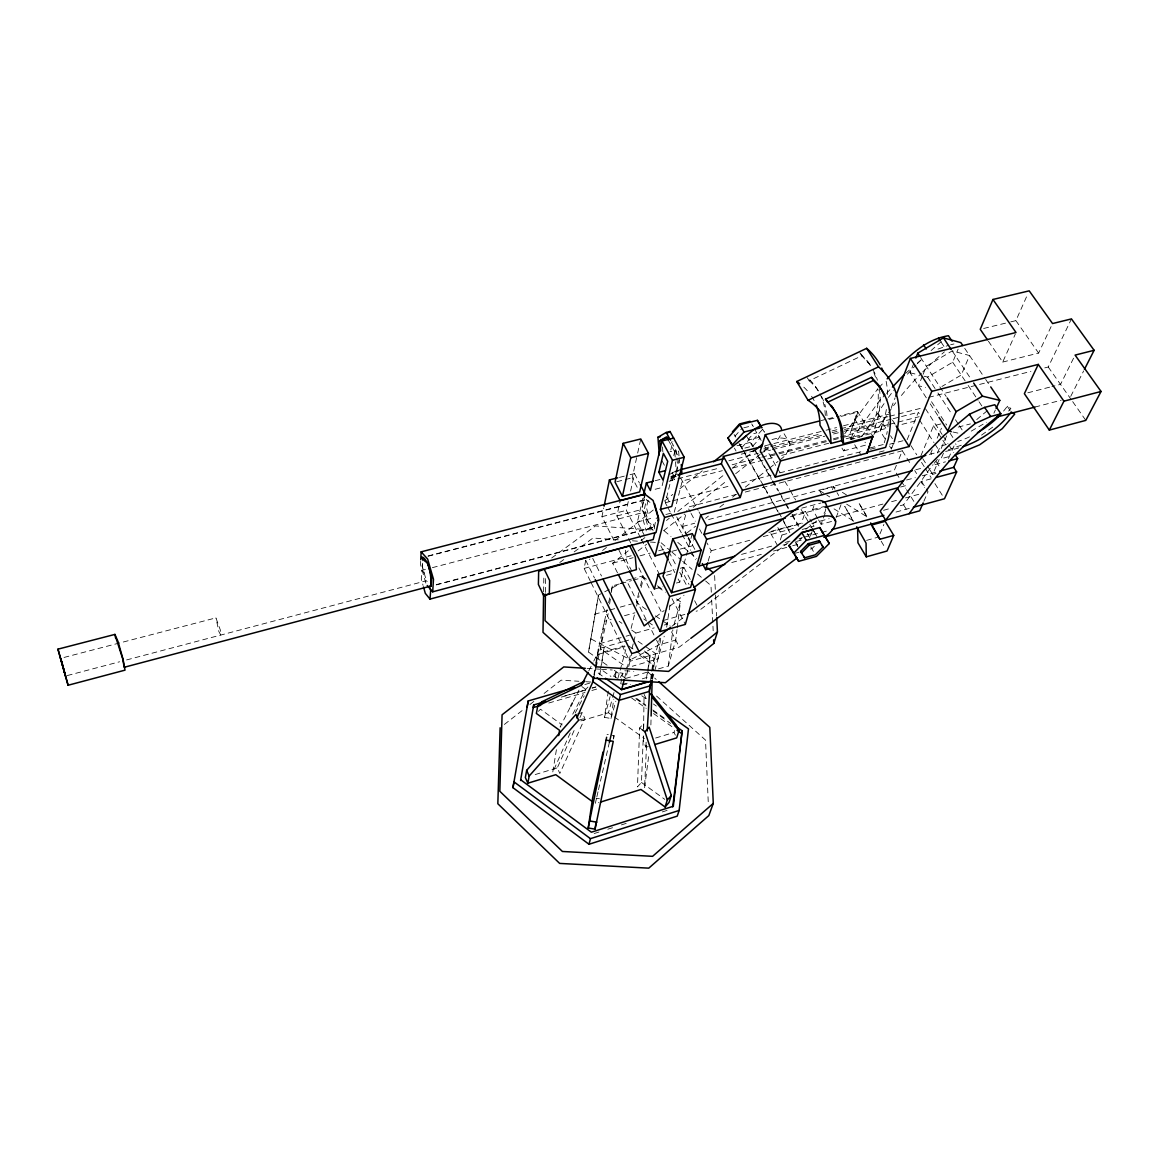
<?xml version="1.0" encoding="UTF-8"?>
<svg xmlns="http://www.w3.org/2000/svg" width="1159" height="1159" viewBox="0 0 1159 1159"><rect width="100%" height="100%" fill="white"/><g stroke="black" fill="none" stroke-linecap="round" stroke-linejoin="round"><path stroke-width="0.75" stroke-dasharray="5 3.75" d="M545.454 592.336L545.686 576.414M543.614 591.843L543.846 575.994M643.448 736.472L643.375 741.731L646.027 747.222L649.938 746.019M643.564 729.46L644.071 696.11M646.027 747.222L646.114 741.977M650.88 724.94L651.083 717.827M652.213 678.638L652.618 664.397L654.227 658.5L642.651 650.402M643.607 728.721L643.81 723.361L639.652 727.924L637.464 786.918L641.463 782.441L643.317 735.893M646.548 745.309L644.52 788.352L649.04 753.104M420.659 561.376L420.5 564.549L426.208 584.339M425.396 569.475L421.905 570.387L421.282 579.051L423.064 585.396M658.471 668.888L668.323 666.019L675.711 640.087L677.015 629.612M677.218 627.859L680.463 601.68L674.683 597.711M668.323 666.019L672.857 629.772M670.018 604.897L666.613 627.57M660.702 638.189L658.037 658.819L632.278 666.266M650.619 679.638L651.517 672.857M651.735 671.162L652.618 664.397L638.232 654.299M651.561 678.884L654.227 658.5M652.227 679.073L653.56 668.859M653.792 667.164L655.559 653.546L659.732 638.16M646.331 678.87L650.141 655.096L643.013 650.098M648.33 668.815L647.2 677.378L639.478 679.638M648.562 667.091L650.141 655.096M613.662 738.471L614.067 735.603L607.041 734.386M613.604 676.291L616.052 672.119L622.905 673.321L620.673 683.969M608.301 691.083L604.447 717.363L610.981 718.493L613.763 699.196M615.255 677.58L616.052 672.119M601.637 664.165L604.201 647.07L599.725 674.234L600.855 669.294L610.923 676.436M596.117 665.802L595.335 670.887L602.593 676.277M596.363 664.093L599.478 643.738L607.099 609.504M609.62 604.013L610.373 599.073M611.372 592.466L612.372 585.875L619.326 583.977M593.944 674.944L595.494 664.817M595.74 663.122L598.363 648.736L623.223 641.68M594.219 675.827L598.363 648.736M607.113 665.252L588.511 652.082L598.522 595.06L603.173 592.611M556.407 749.699L552.713 772.43L570.257 732.836M588.511 652.082L598.522 595.06M590.424 581.224L584.122 568.403L585.73 560.261L589.931 559.131M614.096 540.616L601.956 516.682L603.738 507.932M644.766 494.082L642.158 506.802L647.736 525.809L653.27 530.228M784.078 433.741L790.09 443.955L788.815 450.17L783.716 456.95L779.456 460.297M649.953 502.354L646.389 499.616L644.52 508.656L648.504 522.202L654.4 526.896L656.356 517.914M630.757 542.991L616.907 515.958L620.166 500.702M637.189 487.229L632.234 477.783L637.276 454.85M637.667 453.082L640.768 438.971M640.478 537.646L626.353 510.337L628.279 501.572M630.597 491.068L634.466 473.553L626.121 475.683M608.605 602.752L609.735 597.682M611.242 590.931L612.372 585.875M596.103 667.483L608.171 613.691M596.465 798.464L595.248 803.723L598.87 802.593M596.871 796.711L598.073 791.452M598.479 789.699L609.373 742.383M644.592 535.878L637.392 521.999L643.259 496.545M652.531 529.996L641.796 509.467L645.331 494.198M613.256 739.123L614.067 735.603M648.142 500.268L646.403 507.671L648.287 514.364L645.404 511.93L643.346 520.623L646.258 530.909M663.339 480.768L661.673 487.606L653.604 489.678M670.8 450.025L672.872 441.492M825.845 508.7L825.049 511.93L822.904 514.625M638.826 592.611L636.363 602.637L648.113 610.764M640.463 585.918L642.912 575.893L633.017 578.602M631.119 628.352L634.509 614.531M636.595 606.041L639.087 595.9M641.173 587.454L643.665 577.312L647.997 580.297M673.756 455.588L675.031 450.431L670.047 451.677M666.99 505.918L665.309 502.76L672.119 475.335L677.276 474.017M669.004 481.304L672.756 480.348L673.393 477.754L676.233 476.335M671.365 478.131L674.654 477.291L678.957 460.123M624.687 677.841L626.367 671.104M630.264 655.603L627.222 667.729L600.304 648.736L604.476 621.311L611.141 619.457M631.988 648.663L633.292 643.462M633.727 641.724L635.9 633.06L654.241 627.874M676.668 470.67L674.422 479.609L672.119 475.335M689.359 639.464L679.304 647.07L629.83 661.311L631.785 653.517M614.27 670.322L625.715 678.421L630.409 659.79L658.964 644.882L675.711 640.087M687.533 535.733L682.579 526.476L686.852 510.395M604.447 717.363L610.083 696.602M580.862 720.898L608.475 712.727L612.213 699.08M612.676 697.385L614.082 692.256M617.834 678.623L625.788 649.634M692.285 533.633L682.014 571.054L689.026 584.411M652.474 679.087L654.328 672.336M654.792 670.641L664.237 636.248M676.378 583.049L679.768 582.108L683.839 567.302L677.001 569.17M680.333 549.076L692.155 545.875L693.575 540.731M674.002 624.759L680.463 601.68M610.981 718.493L615.835 701.238M708.178 561.086L711.206 550.757L707.004 542.977M879.333 388.526A203.535 106.106 -29.1 0 1 878.044 417.515L874.9 427.932L873.075 424.991L876.204 414.56A203.303 106.324 -29.1 0 0 877.885 388.96M675.349 735.154L674.002 732.445L675.798 726.606M884.23 442.796L886.229 436.407A201.391 102.919 -29 0 0 887.229 431.496M889.518 445.969L891.358 448.924L893.183 443.245M780.311 539.906L781.992 534.98L777.805 527.577M792.075 515.19L805.519 511.568L801.405 523.158L769.75 531.749L778.051 546.483M817.703 518.45L812.589 509.67L814.878 503.267M810.431 536.124L812.821 529.533M851.908 428.468L857.428 411.387L840.043 415.791M882.506 424.049L880.304 431.206L851.025 438.754L849.228 435.798L857.877 412.126L840.927 416.429M851.025 438.754L853.719 431.423L875.538 425.831M832.423 489.649L833.495 486.737L836.45 488.605M831.539 521.463L821.123 524.303L826.41 509.989M836.146 517.537L842.245 501.441M891.285 407.678L895.096 397.827M926.316 397.812L910.09 372.778L913.929 362.97M891.358 448.924L893.69 443.1M922.434 376.009L918.522 385.773L925.505 387.454M923.086 374.371L926.345 366.244L952.162 350.902L969.561 355.538L961.231 375.052L941.934 386.454M896.4 465.281L894.429 470.105L706.889 520M899.022 458.848L902.31 450.793L910.887 464.455M907.164 439.667L918.348 412.256L920.912 416.255M879.971 533.864L883.882 524.447M924.085 376.226L927.577 377.081L952.669 362.216L958.116 349.149M920.912 455.719L933.531 425.831L943.614 423.223M932.213 449.793L930.793 453.111L932.618 455.965M937.196 438.16L941.47 428.207M937.385 453.01L940.355 446.143L946.715 444.476M941.166 448.49L946.7 435.755M929.967 470.047L932.691 474.35L939.181 459.5M943.44 453.256L941.05 458.732L952.133 455.777M923.853 501.296L928.026 491.793L920.405 479.652M948.468 458.486L954.321 445.288M1010.793 321.869L1015.892 320.637L1027.801 293.98M577.515 713.987L582.151 712.626L584.846 718.377L559.84 773.459L557.305 767.852L575.574 727.244M579.949 717.493L582.151 712.626M988.41 341.21L1002.694 362.072L1015.284 334.169M993.9 413.198L995.378 409.996M1002.694 362.072L1038.623 353.06L1051.821 325.099M1044.766 367.881L1048.229 367.012L1071.452 318.913M1073.567 358.189L1060.557 384.353L1051.937 386.57M1070.728 396.364L1083.636 370.938M569.938 707.758L560.087 727.055L562.463 726.36M573.227 701.325L578.978 690.069M588.83 670.771L592.93 662.731M593.756 661.123L597.044 654.69L625.078 646.693M572.734 714.176L585.759 689.359L588.931 686.027M575.241 712.915L584.252 695.806M620.311 677.464L622.905 673.321M844.694 433.828L877.696 388.946M841.97 448.127L843.622 450.851L846.649 446.432M851.706 439.058L879.333 400.956L885.288 394.654M861.673 436.755L877.957 413.155A192.481 88.012 -33.9 0 1 887.345 398.899M873.828 434.553L883.057 421.297A193.031 87.461 -33.8 0 1 895.733 402.738M900.239 505.73L903.571 504.817L920.854 481.579A197.131 83.231 -33.1 0 1 933.067 464.687M1008.62 411.068L1010.88 408.417L1007.287 406.244A51.72 24.223 -33.2 0 1 1002.187 412.691M734.893 436.219L742.064 428.265M751.09 436.19L748.7 438.812L753.336 446.563M741.543 447.867L748.772 439.927L759.333 437.247L760.956 439.884M752.843 446.027L760.058 438.16L756.798 432.872L753.785 433.64M878.884 387.671L884.795 381.369M886.476 393.394L891.242 388.337M538.428 711.336L540.485 709.207L562.202 724.954M797.899 546.744L796.117 543.6L801.608 537.993M814.299 546.28L811.981 548.627L808.75 549.511M905.628 373.343L912.104 367.722M917.305 363.231L923.781 357.609M602.564 550.525L606.78 547.164M615.212 540.427L655.951 507.859M664.368 501.123L672.799 494.386M679.826 488.779L702.296 470.815M617.501 572.85L612.647 563.202L628.221 550.829M640.97 540.717L645.23 537.341M666.483 520.478L669.308 518.232M677.812 511.481L724.563 474.379M732.416 468.149L754.306 450.779M638.116 550.931L646.606 544.223M663.556 530.793L684.766 514.002M693.241 507.294L727.171 480.449M735.646 473.727L762.506 452.474M763.926 451.358L772.401 444.65M687.113 532.865L695.646 526.172M705.585 518.348L708.424 516.117M719.797 507.193L724.056 503.846M732.575 497.139L735.414 494.907M745.353 487.099L768.084 469.236M769.504 468.12L778.037 461.412M504.368 724.447L524.245 708.946M529.924 704.513L534.169 701.195M544.107 693.444L561.144 680.159L578.906 681.275M655.559 617.124L664.093 610.547M669.786 606.171L684.027 595.204M671.93 626.28L684.824 616.414M788.25 542.629L699.601 610.242L696.139 611.228M805.737 529.286L818.297 519.71M559.768 562.521L564.085 559.333M574.198 551.887L592.973 538.037L619.877 539.92M551.713 557.986L595.393 525.94L653.604 530.04M981.528 435.118L995.639 425.02M971.271 431.119L986.41 422.267M604.723 591.8L623.325 582.035M672.075 473.002L676.19 470.916L675.32 458.906M679.971 469.946L669.337 474.393M671.061 478.001L676.711 475.19M807.258 377.704L809.141 380.789L861.789 355.799L869.207 363.781A203.535 106.106 -29.1 0 1 871.988 368.011M937.95 349.091L948.946 345.179M961.318 445.201L945.295 450.909M594.176 833.538L600.985 831.38M607.794 829.221L614.603 827.062M621.427 824.889L628.236 822.731M662.311 811.923L669.12 809.764M535.197 774.56L557.305 767.852M655.632 738.022L674.002 732.445M578.66 720.217L584.846 718.377M564.81 695.907L585.556 689.866M592.466 687.852L595.929 686.852M561.318 697.11L585.237 690.156M592.075 688.171L595.48 687.171M625.715 678.421L646.997 672.234M548.758 703.035L584.976 692.488M591.872 690.474L598.783 688.475M622.441 684.607L630.684 682.202M584.86 684.534L590.003 683.042M623.832 641.492L628.743 640.101M603.071 652.068L627.512 645.099M663.223 620.514L685.751 614.154M664.237 625.034L667.57 624.093L665.976 620.978M599.478 643.738L624.426 636.668M626.092 636.204L629.424 635.262M866.57 540.369L878.652 537.008M624.484 615.719L634.944 612.807M654.4 589.12L662.861 586.787M794.219 553.538L799.073 552.191M594.422 614.284L608.171 610.46M609.895 609.982L615.052 608.562M620.21 607.128L631.525 603.984M783.064 545.107L786.41 544.194M796.45 541.441L803.129 539.601M731.764 562.521L761.333 554.379M773.517 551.032L790.916 546.237M792.655 545.759L797.885 544.324M781.992 534.98L790.424 532.676M802.231 529.46L814.024 526.244L812.329 523.303M631.365 579.051L626.425 580.398L655.704 638.435M883.549 510.293L890.213 508.468M621.065 583.499L631.496 580.645M633.234 580.166L643.665 577.312M666.744 571.981L675.291 569.634M806.896 534.907L814.618 532.792L816.892 536.458M741.528 554.393L772.937 545.773M785.165 542.426L790.395 540.992M799.044 538.616L802.506 537.675M804.245 537.197L819.833 532.923M821.557 532.445L828.482 530.547M896.008 512.046L909.858 508.236M666.483 575.313L673.379 573.43M768.823 532.445L802.738 523.245M711.206 550.757L751.09 539.906M763.23 536.603L796.19 527.649M811.807 523.404L829.149 518.681M836.088 516.798L882.926 504.064M891.604 501.702L896.805 500.282M905.483 497.921L921.086 493.676M612.647 563.202L633.118 557.682M639.942 555.856L650.17 553.089M658.703 550.8L667.236 548.497M812.589 509.67L824.701 506.411M790.351 516.755L824.527 507.541M900.601 487.026L909.047 484.752M931.083 478.812L920.854 481.579L924.607 487.562M671.872 551.351L678.638 549.525M801.796 508.149L820.992 502.992M906.57 480.014L915.291 477.667M922.274 475.784L937.993 471.568M932.691 474.35L936.008 473.452M584.122 568.403L632.466 555.407M682.579 526.476L694.734 523.231M822.079 494.893L819.471 490.474L833.495 486.737L836.117 491.155M915.798 469.757L921.028 468.352M934.98 464.629L945.454 461.833M67.251 675.567L119.609 661.775M126.592 659.935L426.411 580.746L428.729 583.397M436.262 584.643L654.4 526.896M436.248 584.933L654.603 527.113M929.315 454.444L939.79 451.677M945.628 451.459L958.363 448.084L955.581 443.81M879.261 452.097L886.171 450.286M736.559 494.342L687.707 507.193L690.228 511.858M745.28 492.053L902.31 450.793M637.392 521.999L654.14 517.58M665.86 514.509L674.234 512.292L682.274 480.999L722.376 470.67M601.956 516.682L626.353 510.337M64.035 657.443L215.922 617.877L220.297 629.873L220.818 635.089L218.906 631.669L215.922 617.877M869.916 447.997L883.737 444.39M665.309 502.76L670.568 501.383M672.307 500.934L729.518 485.998M741.557 482.868L771.01 475.176M779.746 472.901L863.527 451.039M870.51 449.228L877.493 447.403M889.706 444.216L905.425 440.116M616.907 515.958L641.796 509.467M958.203 427.106L970.416 423.919M1035.001 407.055L1061.18 400.232M432.379 567.649L645.404 511.93M428.091 555.958L646.736 499.254M428.062 556.248L646.389 499.616M843.622 450.851L866.657 444.868L864.991 442.159M670.902 478.392L673.393 477.754M677.914 478.71L719.869 467.932M732.111 464.788L760.087 457.588M761.825 457.139L826.512 440.521M833.509 438.725L838.754 437.363M840.492 436.914L887.693 424.788M889.446 424.339L896.429 422.542M898.182 422.093L919.159 416.704M770.387 456.081L777.399 454.27M779.152 453.821L826.454 441.651M833.451 439.855L842.216 437.595M843.969 437.146L849.228 435.798M732.836 467.975L765.969 459.428M767.707 458.978L774.69 457.182M781.659 455.386L828.743 443.26M846.186 438.754L888.026 427.975M901.977 424.382L917.667 420.34M1027.816 392.8L1050.213 387.019M850.17 439.725L860.021 437.189M616.791 481.724L623.658 479.971M625.367 479.536L632.234 477.783M765.201 445.751L772.155 443.984M773.893 443.535L824.353 430.67M826.092 430.221L836.537 427.555M843.491 425.773L888.736 414.241M751.858 451.271L755.349 450.387M741.267 454.169L755.233 450.59M763.955 448.359L769.199 447.026M770.938 446.577L821.572 433.64M832.046 430.96L839.029 429.178M840.782 428.729L887.91 416.689M889.663 416.24L896.646 414.458M898.384 414.009L922.839 407.765M763.795 450.156L772.56 447.91M774.313 447.461L823.397 434.9M832.162 432.655L842.68 429.96M844.433 429.525L851.445 427.729M728.866 460.804L758.29 453.27M760.043 452.821L770.561 450.127M772.314 449.678L824.802 436.219M833.553 433.988L842.289 431.742M844.042 431.293L891.459 419.152M893.14 418.718L899.862 416.994M901.543 416.559L918.348 412.256M655.11 480.739L660.34 479.406M670.8 476.711L676.03 475.378M873.075 424.991L851.112 430.626L852.937 433.582M820.92 420.63L826.135 419.312M827.874 418.863L838.305 416.226M829.062 419.428L839.232 416.849M737.023 445.751L750.858 442.245L762.767 429.192L764.447 432.075M928.678 397.349L1030.902 371.402M619.457 477.378L624.455 476.103M739.036 443.477L742.383 448.692L751.104 446.476M668.221 439.913L674.828 452.039L678.638 451.083L679 456.226M743.817 427.816L752.597 425.628M950.626 344.774L953.958 343.962M983.643 328.475L1009.098 322.289M587.106 668.41L599.681 669.192M601.478 669.308L612.256 669.989M624.831 670.786L633.814 671.351M586.019 681.724L591.351 682.057M621.557 683.94L630.438 684.505M632.437 540.804L637.827 541.181M650.387 542.05L659.355 542.687M596.059 798.174L599.42 798.768M953.002 432.032L958.247 433.162M910.09 372.778L917.088 374.502M591.307 639.087L630.409 659.79M846.664 504.179L867.294 517.015L858.645 502.615L867.164 517.595M834.016 508.859L853.343 520.869L844.752 506.396L853.328 521.42M842.376 492.343L848.287 496.081M819.471 490.474L825.338 494.169M826.816 495.096L829.743 496.936M657.356 585.817L663.136 589.772M658.109 587.236L665.338 592.206M655.458 615.849L670.134 626.019M643.824 618.978L646.78 621.036M648.272 622.064L654.183 626.179M619.109 621.34L621.905 623.296M631.713 630.134L635.9 633.06M638.131 641.347L643.94 645.418M645.404 646.432L655.559 653.546M628.931 646.099L634.61 650.083M636.03 651.083L648.823 660.051M614.053 676.074L616.965 678.145M641.782 695.748L646.157 698.848M653.459 704.02L656.371 706.092M636.682 698.486L645.476 704.744M652.807 709.945L666.005 719.333M635.798 698.703L645.954 705.918M653.212 711.075L670.626 723.448M631.597 697.964L646.229 708.366M653.546 713.567L674.031 728.142M581.818 686.548L585.759 689.359M639.652 727.924L642.332 729.837M608.475 712.727L611.503 714.9M614.357 716.957L644.418 738.5M641.463 782.441L664.788 799.362M809.141 380.789L810.721 382.079A185.498 97.385 -28.3 0 1 819.732 393.191M664.179 530.793L670.989 536.603M677.783 542.412L688.663 551.713M690.025 552.886L696.834 558.696M661.152 542.803L670.568 550.902M671.916 552.061L681.347 560.145M682.694 561.304L692.126 569.402M697.515 574.024L704.252 579.804M705.599 580.963L710.989 585.585L711.336 592.814M648.185 672.263L656.226 679.449M656.559 696.081L705.512 740.079L708.366 804.781M860.905 353.886L869.207 363.781M421.905 570.387L424.165 573.125L422.209 566.157L422.818 557.638L422.34 566.635L426.411 580.746M1015.892 320.637L1038.623 353.06M1048.229 367.012L1071.669 400.203M1072.683 401.637L1085.809 420.384M1007.287 406.244L1010.17 410.518M964.723 348.366L984.686 377.95M985.686 379.442L989.728 385.425M952.162 350.902L970.72 378.645M941.195 342.296L943.948 346.411M952.669 362.216L967.171 383.962M968.156 385.44L978.066 400.304M979.051 401.782L982.035 406.244M920.623 357.523L946.193 396.508M927.577 377.081L935.067 388.526M937.95 392.944L951.582 413.806M955.48 419.761L958.406 424.237M959.377 425.73L964.245 433.176M796.117 543.6L797.682 546.019M931.517 401.724L946.642 425.02M950.163 433.321L952.973 437.653M795.117 541.688L797.479 545.309L795.697 542.195M930.213 403.825L938.022 415.849M925.548 408.823L942.093 434.451M943.064 435.958L947.932 443.491M948.902 444.998L953.77 452.546M933.531 425.831L941.934 438.855M942.861 440.304L945.657 444.65M734.111 434.495L735.791 437.117M919.42 419.891L933.966 442.593M934.936 444.114L938.819 450.17M936.255 461.673L939.891 467.396M859.848 352.742L861.789 355.799M922.723 458.587L929.069 468.613M911.003 445.722L916.74 454.806M921.521 462.383L924.389 466.932M925.346 468.453L931.097 477.537M934.922 483.593L943.527 497.24M892.444 420.109L895.212 424.513M914.697 470.54L916.595 473.567M877.957 413.155L883.057 421.297M883.144 423.875L886.852 429.801M890.561 435.726L892.416 438.682M884.911 438.58L880.304 431.206L885.244 415.081A211.938 110.525 -29.1 0 0 886.577 408.084M812.821 529.677L815.849 534.574L812.256 528.359M896.298 473.118L900.05 479.145M900.978 480.666L905.657 488.2M906.584 489.706L914.074 501.76M857.428 411.387L872.785 436.161M854.719 419.065L859.775 427.265M903.571 504.817L907.236 510.771M751.727 423.948L753.364 426.613M854.676 444.708L861.05 455.139M762.506 429.062L764.288 432.003M881.173 541.195L885.375 548.207M837.001 492.618L838.739 495.559M818.558 519.913L821.123 524.303M805.519 511.568L811.474 521.84M754.277 428.526L761.318 440.681M764.549 445.94L776.675 467.222M777.443 468.25L780.963 474.335M784.802 481.275L789.757 489.475M790.235 490.648L795.654 500.007M801.072 509.381L811.908 528.113M807.301 533.386L809.822 537.762M755.523 450.692L778.732 491.083M779.63 492.647L784.976 501.963M785.874 503.513L788.555 508.178M792.119 514.393L798.377 525.273M810.865 547.019L814.444 553.249M746.251 435.538L752.539 446.505M753.437 448.069L771.43 479.391M772.329 480.956L777.718 490.344M781.325 496.617L784.918 502.876M785.816 504.44L788.511 509.134M792.119 515.407L798.406 526.36M739.906 444.346L742.383 448.692M743.281 450.257L768.156 493.879M769.04 495.444L777.935 511.032M778.819 512.582L781.485 517.262M782.368 518.812L790.366 532.836M739.935 445.042L761.333 482.593M762.231 484.158L767.577 493.546M771.141 499.804L778.283 512.321M783.629 521.709L789.873 532.662M734.386 448.084L736.023 450.981M671.351 441.811L676.45 451.17L677.986 472.684M675.031 450.431L677.928 455.748M680.666 478.044L698.182 510.366M699.022 511.901L700.702 515.002M672.09 472.539L674.654 477.291M691.068 513.408L695.255 521.188M699.457 528.968L702.803 535.197M671.075 477.247L672.756 480.348M662.035 460.862L664.469 465.367M688.345 537.283L694.951 549.627M666.7 497.023L670.061 503.31M676.682 516.885L687.258 536.718M688.084 538.254L692.155 545.875M667.845 507.497L670.366 512.249M671.206 513.828L681.318 532.821M682.158 534.4L690.576 550.235M691.416 551.814L695.632 559.725M634.466 473.553L639.478 483.086M683.839 567.302L690.474 579.891M668.888 551.67L676.363 565.911M679.681 572.242L686.331 584.918M694.632 600.739L697.124 605.491M660.775 545.788L663.252 550.525M669.033 561.579L674.813 572.633M678.116 578.949L679.768 582.108M641.304 539.254L658.747 572.981M672.032 598.696L685.317 624.397M638.87 567.924L661.992 613.183M671.481 631.756L679.304 647.07M631.901 571.344L626.353 560.434L625.382 549.352M618.949 550.177L628.656 569.315M656.516 640.043L658.964 644.882M592.727 558.392L601.507 576.037M585.73 560.261L594.466 577.95M591.206 582.818L629.83 661.311M644.1 694.357L646.186 698.602M653.415 524.143L655.313 530.865M662.484 446.896L662.876 452.184M825.324 415.487L824.918 409.953A185.281 97.588 -28.4 0 0 808.852 378.993M826.961 415.748L826.758 412.981A185.498 97.385 -28.3 0 0 824.773 404.332M679.131 457.935L679.493 463.093M674.828 452.039L675.204 457.182M714.61 575.574L715.494 593.191M715.581 594.944L716.639 616.095M711.684 600.043L713.176 630.771M772.01 439.609A22.499 11.474 -30.4 0 1 790.09 443.955M780.268 435.61A22.383 11.59 -30.5 0 1 775.226 442.405M934.212 463.252A197.131 83.231 -33.1 0 1 938.935 457.515M976.733 419.601A197.131 83.231 -33.1 0 1 987.714 410.387M886.128 381.325A211.938 110.525 -29.1 0 1 887.548 394.538M888.388 397.45A192.481 88.012 -33.9 0 1 895.009 388.758M907.41 374.183A192.481 88.012 -33.9 0 1 916.074 365.013M917.349 363.709A192.481 88.012 -33.9 0 1 923.564 357.595M931.083 350.583A192.481 88.012 -33.9 0 1 941.63 341.369M872.828 369.46A203.535 106.106 -29.1 0 1 877.421 380.239M873.814 372.488A203.303 106.324 -29.1 0 1 875.987 378.863M867.28 360.753A203.303 106.324 -29.1 0 1 871.698 367.91M821.441 396.248A185.498 97.385 -28.3 0 1 824.208 402.666M888.33 421.876A201.391 102.919 -29 0 1 887.49 429.873M969.504 436.856A51.72 24.223 -33.2 0 1 957.798 441.463M901.398 395.494A193.031 87.461 -33.8 0 1 921.419 373.212M922.709 371.923A193.031 87.461 -33.8 0 1 944.411 351.858M803.795 387.149A177.11 92.952 -28.3 0 1 809.59 393.524M811.561 396.277A177.11 92.952 -28.3 0 1 814.111 400.594"/><path stroke-width="1.5" d="M545.425 594.103L545.049 620.644L596.059 666.816L668.598 671.409L717.435 631.945L716.726 617.848M543.585 593.611L543.006 632.336L593.495 678.218L665.367 682.723L713.799 643.433L717.435 631.945M651.126 716.045L652.155 680.42M500.123 727.765L497.834 803.738L559.652 863.412L648.765 868.149L708.83 815.574L713.278 803.404L709.801 727.374L658.906 681.854M647.215 730.952L649.953 684.723M420.746 559.783L421.152 551.843L644.766 494.082L653.111 500.471L658.805 519.812L656.037 532.43L432.698 591.814L427.222 585.498M432.698 591.814L433.48 579.239L427.642 559.058L421.152 551.843M654.893 532.604L653.198 539.514L429.989 599.102L430.67 590.525L429.467 586.251M431.003 586.324L431.713 577.559L427.599 562.955C412.618 553.785 431.699 551.496 431.032 586.005L124.201 667.28L122.608 658.399L115.726 637.276M679.131 810.46L590.453 838.652L513.959 781.832L512.959 787.671L589.004 844.259L677.233 816.124L679.131 810.46L688.489 728.866L665.136 712.307M674.813 725.577L682.144 730.793L673.321 806.244L591.38 832.205L520.695 779.79M672.742 806.896L682.144 730.793M593.683 676.639L592.915 681.695L619.051 700.34L649.069 691.488L651.329 680.579M603.057 751.945L592.684 797.595L588.236 827.975L595.045 829.149L595.813 823.846M588.236 827.975L606.635 737.254M558.696 735.603L559.565 730.315L536.385 713.466L537.733 706.019L541.861 701.746L584.744 681.173L580.514 685.606L537.733 706.019M527.157 707.048L528.2 700.963L574.56 687.519M520.565 780.529L533.705 704.947L545.802 701.427M512.959 787.671L528.2 700.963M533.705 704.947L533.241 707.555L540.137 705.556M527.838 783.209L529.17 776.037L578.66 720.217L575.965 714.437L526.65 770.344L525.346 777.544L527.838 783.209L555.798 774.69L592.133 801.42M541.311 704.73L541.861 701.746M604.1 506.179L609.431 479.913L617.776 477.798M595.045 829.149L613.256 741.34L606.215 740.108M623.151 443.346L615.081 482.158L622.441 496.385L639.667 491.938L648.461 453.328L640.768 438.971L623.151 443.346L630.771 457.762L622.441 496.385M593.901 677.291L592.915 681.695L576.834 717.986M609.373 742.383L620.5 694.531L650.663 685.664M643.651 494.85L646.389 482.97L653.372 481.188M673.698 438.073L662.021 440.985L650.387 490.518L646.389 482.97M658.877 472.293L663.383 453.357L667.714 461.354L663.136 480.246L658.877 472.293L665.454 470.626M826.237 507.077L826.526 505.889A23.006 10.938 -30 0 0 799.044 506.657L693.98 587.541M670.192 551.814L654.98 555.914L664.629 517.436L660.384 509.424L672.481 460.239L662.021 440.985M657.805 520.768L658.515 517.841L654.56 503.817M605.462 678.305L621.731 689.634L624.266 679.522M659.283 454.893L657.935 437.247L666.237 432.452L670.032 431.51L684.216 457.269L671.742 506.454L660.384 509.424M589.004 844.259L590.453 838.652M665.034 572.445L658.196 574.313L654.4 589.12L631.568 544.585M672.785 538.863L663.035 576.269L671.539 592.684L690.59 587.381L701.166 550.221L692.285 533.633L672.785 538.863L681.593 555.538L671.539 592.684M691.3 581.47L695.443 589.351L685.317 624.397L660.21 631.525L669.67 596.523L658.196 574.313M694.053 539.022L700.702 515.002L925.824 455.371M664.629 517.436L740.253 497.501L721.376 463.759L723.433 456.414L761.724 446.65M734.545 556.306L698.993 566.056L706.657 539.326L704.006 534.415L706.483 525.664L700.702 515.002M724.795 564.433L705.657 569.706L707.671 562.81M740.253 497.501L742.455 490.243L723.433 456.414M819.181 421.065L765.302 434.697L760.29 451.054L775.299 477.102L867.048 453.111L872.785 436.161L843.506 443.723L841.651 440.681L840.985 429.786A190.235 97.95 -28.3 0 0 831.075 405.389L832.988 408.504A190.453 97.718 -28.3 0 1 842.854 432.858L843.506 443.723M651.213 693.937L676.248 725.143L678.957 730.605L676.697 737.877L654.965 744.498M600.55 802.071L640.956 789.467L665.078 806.983L667.323 799.985L671.307 795.422L649.17 727.186L645.012 731.749L667.323 799.985M671.307 795.422L669.047 802.448L665.078 806.983M775.299 477.102L780.543 460.905L765.302 434.697M867.048 453.111L872.785 436.161M895.733 396.19L910.38 358.45L1016.023 332.517L992.959 299.471L1029.206 290.851L1052.56 323.549L1071.452 318.913L1094.125 350.293L1084.433 369.359M915.856 358.073L917.769 353.162L943.44 337.877L960.854 342.629L962.781 345.498M742.455 490.243L909.105 446.534L931.807 391.336L1038.276 364.419L1063.933 401.173L1049.315 430.09L1024.368 393.683L1038.276 364.419M992.959 299.471L980.239 329.301L987.396 339.732M871.423 525.099L885.201 521.304L893.734 535.4L887.055 551.003L866.28 556.842L857.935 542.76L857.617 528.939M951.264 431.655L947.772 430.902L956.132 411.648L982.455 396.161L999.811 400.377L996.117 408.388M923.158 502.89L919.681 510.815L823.977 537.153M939.746 471.105L953.712 467.352L957.653 458.573L955.711 455.559M953.712 467.352L956.653 471.916L944.484 498.747L913.321 507.294M570.764 706.15L572.401 702.933M581.441 685.244L588.004 672.379M1094.125 350.293L1075.088 355.103L1101.05 391.467L1085.809 420.384L1049.315 430.09M1000.883 413.821L990.699 416.487L975.356 423.397L949.699 444.723L923.506 471.032L885.65 520.188L880.203 511.206L917.783 461.948L943.817 435.61L969.344 414.27L984.643 407.388L994.799 404.752L1000.883 413.821A197.754 82.579 -33 0 0 926.476 490.547L909.076 513.741M732.416 431.872L739.572 423.919L750.09 421.282M760.014 428.004L744.035 432.017L732.053 445.259L727.924 437.972L739.848 424.73L757.392 420.34L761.869 427.714M742.644 439.507L746.251 435.538M887.171 378.834C904.498 360.869 922.448 339.775 948.453 335.748L952.119 341.224M892.43 387.077L904.324 374.458M788.96 545.57L801.738 532.503L819.746 527.577L829.264 543.513L816.443 556.392L798.652 561.347L788.96 545.57L794.219 553.538M794.335 540.471L802.014 532.633L812.821 529.677M793.422 553.437L806.258 540.369L824.31 535.415L829.264 543.513M800.594 551.452L808.316 543.614L819.152 540.63L823.078 547.048L815.342 554.813L804.607 557.798L800.594 551.452L801.492 553.031L809.228 545.194L820.065 542.195L819.152 540.63M713.278 803.404L652.589 856.327L562.419 851.474L499.833 791.293L502.079 714.784L563.752 666.932L585.309 668.294M713.538 461.833L754.277 429.279A22.383 11.59 -30.5 0 1 781.499 429.352M755.726 449.649L762.81 444.027M654.125 618.225L644.172 625.889L618.298 574.458M595.262 579.558L631.785 653.517L638.971 651.459L670.496 627.367M687.693 614.227L808.055 522.245A23.122 10.808 -29.9 0 1 832.799 517.16A23.122 10.808 -29.9 0 1 828.656 533.995L824.353 537.254M690.793 638.363L797.059 557.914M667.251 433.118L670.032 431.51M660.587 450.88L659.819 440.724L666.57 436.885L668.221 439.913M667.642 437.479L659.819 440.724M679.073 474.915L681.912 473.509L681.275 464.542M841.651 440.681L830.974 443.433A178.298 91.749 -28.3 0 0 808.069 400.29L796.726 381.528L866.671 348.323A211.938 110.525 -29.1 0 1 880.13 364.911M808.069 400.29L878.493 366.852L866.671 348.323M832.988 408.504L825.512 399.203L871.481 377.37L877.885 384.18A201.391 102.919 -29 0 1 884.23 395.523M827.425 402.332L873.437 380.471L879.84 387.265A201.623 102.687 -29 0 1 888.113 439.42L885.606 447.388L866.584 452.358M955.291 454.936L979.601 444.839L1002.26 428.671L1014.719 414.096L1011.126 411.938M544.252 569.228L538.66 571.329L538.399 584.484L543.687 595.639L636.392 569.649L635.306 556.871L629.685 545.903L544.252 569.228L549.627 580.442L549.323 593.712L543.687 595.639M621.21 689.504L645.867 682.289M621.731 689.634L652.01 680.782M669.67 596.523L695.443 589.351M872.278 526.519L879.913 539.239L893.734 535.4M831.945 529.605L883.882 515.364M681.593 555.538L701.166 550.221M706.657 539.326L785.324 518.116M825.541 507.265L897.225 487.939L902.818 496.979M936.197 477.436L956.653 471.916M704.006 534.415L798.305 509.091M822.745 502.528L903.078 480.942M706.483 525.664L912.307 470.684M948.931 460.905L957.653 458.573M68.091 685.244L125.013 670.148L123.115 659.587L118.03 641.564L114.915 634.408L57.95 649.156L68.091 685.244L57.95 649.156M894.27 441.651L896.472 432.915A213.357 109.091 -29 0 0 878.493 366.852M996.61 417.081L1035.001 407.055M1063.933 401.173L1101.05 391.467M643.665 494.632L620.166 500.702L609.431 479.913M780.543 460.905L873.249 436.914M680.159 469.772L723.81 458.631M679.377 474.161L681.912 473.509M677.783 474.929L721.376 463.759M672.481 460.239L684.216 457.269M630.771 457.762L648.461 453.328M657.935 437.247L660.427 436.624M589.989 821.021L596.842 822.209M676.957 730.213L681.347 733.328M597.146 677.899L620.5 694.531M642.332 729.837L645.012 731.749M707.714 567.997L713.162 572.647M825.512 399.203L827.743 401.68M429.989 599.102L425.295 593.321L423.513 586.976M678.957 730.605L652.923 698.24L650.822 693.995M990.728 386.918L999.811 400.377M943.44 337.877L951.191 349.453M973.661 383.021L982.455 396.161M938.457 338.182L940.282 340.92M984.643 407.388L990.699 416.487M923.535 344.875L926.258 348.989M969.344 414.27L975.356 423.397M917.769 353.162L919.681 356.074M947.193 398.015L956.132 411.648M910.38 358.45L931.807 391.336M727.924 437.972L731.677 443.738M938.993 417.356L947.772 430.902M871.481 377.37L873.437 380.471M896.139 425.976L909.105 446.534M830.974 443.433L819.992 425.208A177.11 92.952 -28.3 0 0 816.211 405.143M826.526 505.889L835.61 521.304M757.392 420.34L761.608 427.599M819.746 527.577L824.31 535.415M822.166 545.483L823.078 547.048M808.316 543.614L809.228 545.194M739.848 424.73L744.035 432.017M801.738 532.503L806.258 540.369M856.733 526.809L866.063 543.136L866.28 556.842M803.709 556.233L804.607 557.798M870.655 522.941L879.913 539.239M795.117 555.103L798.652 561.347M666.237 432.452L670.496 440.246M702.354 563.535L705.657 569.706M697.312 562.883L698.993 566.056M640.319 484.665L645.331 494.198M664.078 552.104L668.207 560M646.983 540.5L654.98 555.914M629.467 570.923L660.21 631.525M603.1 579.254L638.971 651.459M526.65 770.344L529.17 776.037M114.915 634.408L115.567 637.972M713.625 639.811L713.799 643.433M796.726 381.528A177.11 92.952 -28.3 0 1 799.696 383.687M1010.228 413.198A51.836 24.122 -33.1 0 1 963.143 446.65M999.782 415.299A51.72 24.223 -33.2 0 1 977.428 432.669M881.709 368.026A211.938 110.525 -29.1 0 1 883.1 371.228M61.833 661.977L60.543 658.355L65.512 676.03L61.833 661.977"/></g></svg>
